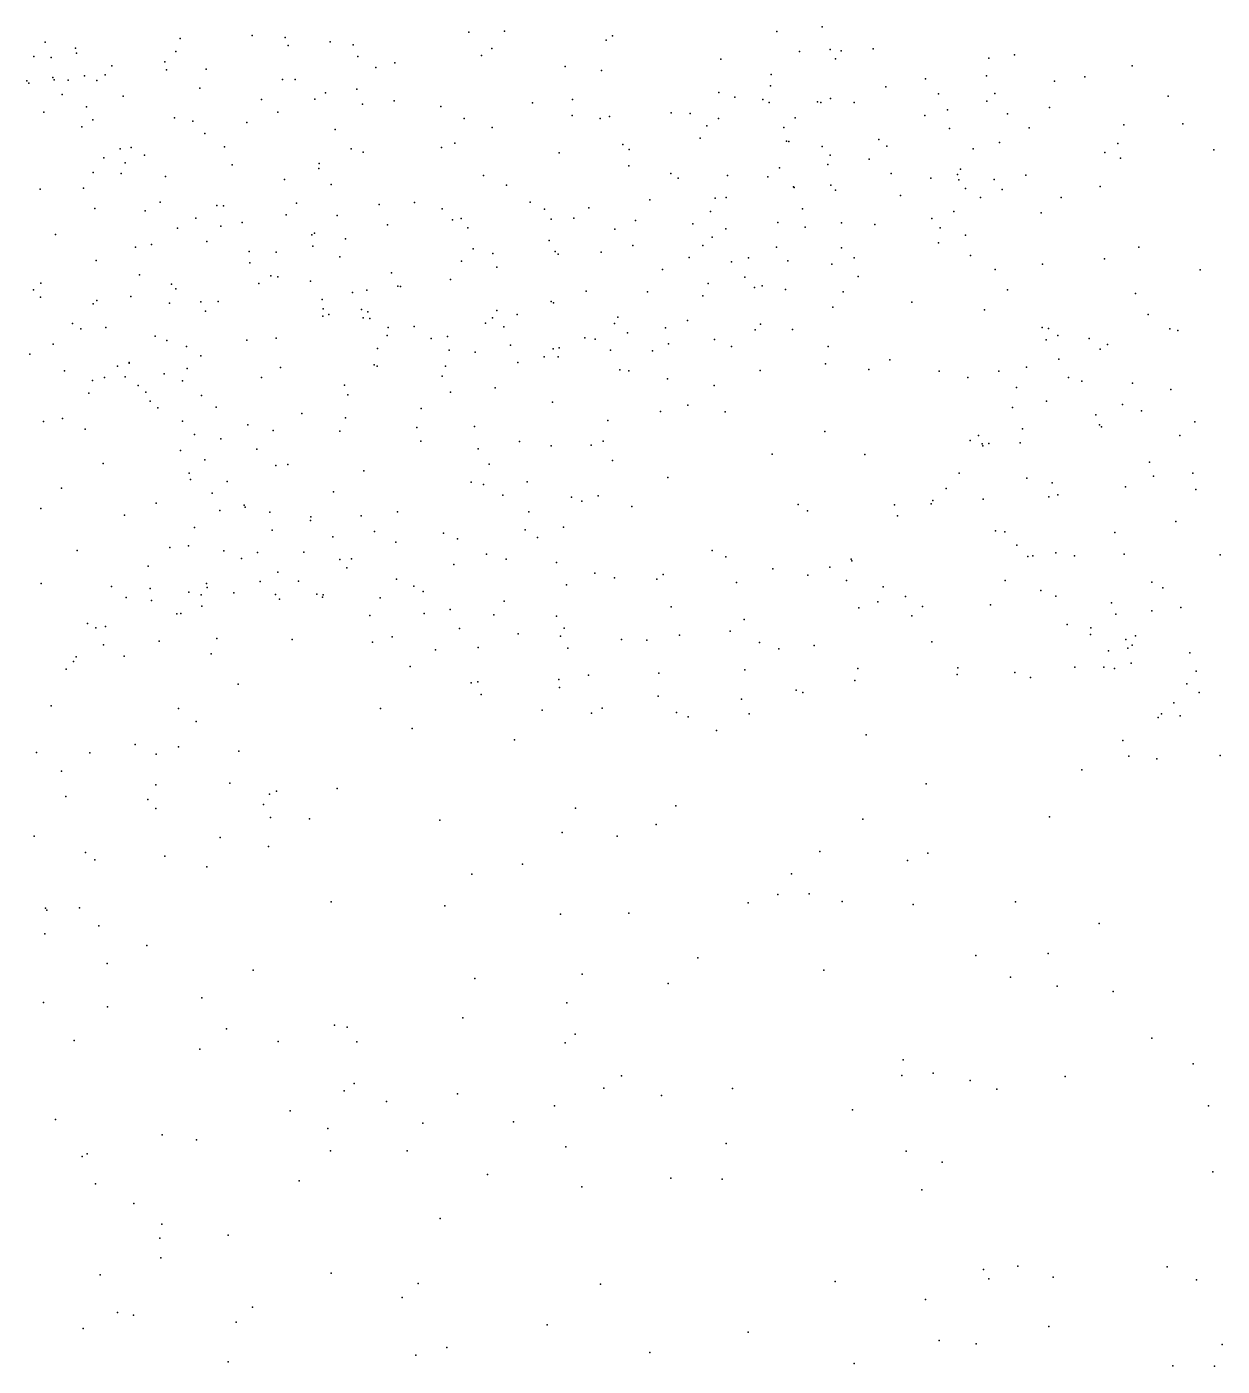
# Model space of a CAD drawing. Header units: metres. Extents: x -23.9 to 23.9, y -28.5 to 28.5.
# Drawn here: x -7.478 to -5.985, y 5.049 to 6.722 of the extents above; entities that cross this region are included whole.
import ezdxf

# ---------------------------------------------------------------- set-up
doc = ezdxf.new("R2010")
doc.units = ezdxf.units.M

msp = doc.modelspace()

# ---------------------------------------------------------------- linework, layer by layer
for p in [(-7.1966, 6.7114, 22.0385), (-7.1555, 6.7086, 18.802), (-6.9258, 6.7154, 23.7126), (-6.8812, 6.7166, -0.4106), (-6.7466, 6.7106, 18.761), (-6.5411, 6.7161, 16.9134), (-6.4845, 6.7221, 23.2316), (-7.4553, 6.703, 24.8002), (-7.4173, 6.6953, 23.7026), (-7.2918, 6.6911, 24.4262), (-7.2866, 6.7074, 21.8992), (-7.1517, 6.6986, 22.1804), (-7.099, 6.7032, 17.0364), (-7.0706, 6.6996, 15.7849), (-6.8974, 6.695, 0.2297), (-6.7546, 6.7055, 23.6238), (-6.5128, 6.6911, 23.3179), (-6.4746, 6.6937, 22.9268), (-6.461, 6.692, 23.0761), (-6.4208, 6.6946, 18.399), (-7.4695, 6.6848, 24.7156), (-7.4475, 6.6839, 16.684), (-7.416, 6.6891, 21.7951), (-7.3057, 6.6785, -0.0478), (-7.0646, 6.6851, 16.9618), (-7.0185, 6.6769, 14.9521), (-6.9102, 6.6864, 22.4176), (-6.611, 6.6817, 22.6396), (-6.468, 6.6819, 16.8404), (-6.2766, 6.6831, 18.2619), (-6.2442, 6.6871, 16.8272), (-7.4454, 6.6588, 16.3207), (-7.406, 6.6609, 24.3106), (-7.38, 6.662, 25.4106), (-7.372, 6.6732, 24.5562), (-7.3037, 6.6684, 23.7385), (-7.2539, 6.6692, 15.9156), (-7.0421, 6.6714, 6.9659), (-6.8058, 6.6723, 15.7601), (-6.7601, 6.6676, 22.5012), (-6.5483, 6.6625, 18.583), (-6.2795, 6.6609, 5.7851), (-6.1565, 6.6595, 15.6134), (-6.0972, 6.6735, 6.161), (-7.4781, 6.6547, 24.9826), (-7.4754, 6.6516, 24.2581), (-7.4439, 6.656, 16.4052), (-7.4262, 6.6553, 18.6064), (-7.3908, 6.6552, 24.4599), (-7.262, 6.6456, 21.9909), (-7.1585, 6.6564, 5.811), (-7.1427, 6.6561, 16.9267), (-7.0659, 6.6443, 23.7425), (-6.5491, 6.6485, 15.8548), (-6.4049, 6.6471, 17.1136), (-6.3556, 6.6573, 18.3209), (-6.1946, 6.6541, 16.6684), (-7.4337, 6.6376, -19.0927), (-7.3576, 6.6356, 7.2939), (-7.185, 6.6312, 22.2769), (-7.1184, 6.6317, 18.7572), (-7.1051, 6.6395, 15.8409), (-7.0588, 6.6255, 22.3828), (-7.0192, 6.6296, 18.7701), (-6.8466, 6.6271, 23.6774), (-6.7965, 6.6314, 18.7296), (-6.6137, 6.64, 16.899), (-6.5938, 6.6344, 23.4513), (-6.5587, 6.6315, 22.7249), (-6.551, 6.6275, 17.05), (-6.4904, 6.6283, 23.2335), (-6.4863, 6.6277, 9.9283), (-6.4741, 6.6327, 22.9933), (-6.4448, 6.6276, 16.77), (-6.3393, 6.6385, 16.646), (-6.2788, 6.6291, 16.9442), (-6.269, 6.6387, 16.4933), (-6.0525, 6.6354, 18.3624), (-7.4568, 6.6156, 18.5361), (-7.4037, 6.6222, 16.7427), (-7.2934, 6.6083, -20.3247), (-7.1646, 6.6156, 17.0371), (-6.9611, 6.6224, 15.8046), (-6.9316, 6.6076, 23.7063), (-6.797, 6.6115, 3.6679), (-6.7618, 6.6074, 17.0177), (-6.7501, 6.6099, 15.8118), (-6.6734, 6.6146, 17.0137), (-6.6493, 6.6137, 15.8367), (-6.614, 6.6074, 18.5936), (-6.5182, 6.6086, 18.4832), (-6.3562, 6.6112, 15.9824), (-6.3282, 6.6182, 17.0468), (-6.2532, 6.6132, 16.7745), (-6.2005, 6.6212, 18.275), (-7.4093, 6.5971, 11.1159), (-7.3956, 6.6061, 16.4981), (-7.2706, 6.6041, 15.9974), (-7.2031, 6.6025, 18.7116), (-7.093, 6.594, -19.7735), (-6.897, 6.5965, 17.0286), (-6.6285, 6.5985, 21.9747), (-6.5324, 6.5962, 16.8249), (-6.3256, 6.595, 16.5414), (-6.2261, 6.5958, 15.7266), (-6.1079, 6.5998, 23.9021), (-6.0341, 6.6011, 25.6613), (-7.2558, 6.5887, 22.0952), (-6.9434, 6.5769, 16.8955), (-6.7334, 6.5751, 22.5333), (-6.637, 6.5829, 23.5023), (-6.529, 6.5794, 15.9231), (-6.5264, 6.579, -15.0857), (-6.4139, 6.5815, 16.0362), (-6.2633, 6.5776, 15.8116), (-6.1154, 6.5764, -22.4847), (-7.382, 6.5584, -0.7219), (-7.3614, 6.5695, 16.1982), (-7.3476, 6.5712, 18.6009), (-7.3309, 6.5617, 16.589), (-7.2312, 6.5721, 23.7358), (-7.0728, 6.5695, 14.5641), (-7.0578, 6.5655, 17.0926), (-6.9602, 6.5715, 17.0912), (-6.8132, 6.5649, 16.8961), (-6.7256, 6.569, 16.8897), (-6.4847, 6.5727, 23.1664), (-6.4745, 6.5616, 23.0658), (-6.4039, 6.5731, 16.6747), (-6.296, 6.5698, 22.2491), (-6.1315, 6.5653, 15.5992), (-6.1118, 6.5579, 18.3456), (-5.9954, 6.5685, 18.3904), (-7.3551, 6.552, 21.9748), (-7.2217, 6.5496, 16.7262), (-7.1135, 6.5452, 15.9166), (-7.113, 6.5512, 3.2046), (-6.7262, 6.5483, 23.5831), (-6.538, 6.5458, 22.7853), (-6.4776, 6.5503, 17.0762), (-6.426, 6.5566, 18.3885), (-6.3116, 6.5444, 18.3062), (-7.395, 6.5402, 18.5205), (-7.3602, 6.5387, 16.3255), (-7.3048, 6.535, 16.1353), (-7.156, 6.5314, 22.3807), (-7.0977, 6.525, 16.7952), (-6.9077, 6.5365, 18.6909), (-6.8787, 6.5242, -14.1499), (-6.6738, 6.5389, 18.5824), (-6.6646, 6.533, 15.8921), (-6.6027, 6.5364, 23.4399), (-6.5523, 6.5346, 26.1565), (-6.4737, 6.5245, 16.688), (-6.3983, 6.5388, 16.1227), (-6.3488, 6.5331, 16.4735), (-6.3156, 6.5376, 16.9818), (-6.3138, 6.531, 8.0348), (-6.2697, 6.5315, 16.3606), (-6.23, 6.5366, 18.2641), (-7.4614, 6.5195, 10.4652), (-7.4074, 6.5207, 23.6794), (-6.6184, 6.5081, 22.5216), (-6.6046, 6.5089, 18.4779), (-6.5205, 6.5223, 23.5356), (-6.5195, 6.5215, 18.4351), (-6.4679, 6.5182, 16.0556), (-6.3867, 6.5116, 17.0969), (-6.3057, 6.5202, 16.899), (-6.2867, 6.5089, 15.9484), (-6.2599, 6.519, 16.7171), (-6.186, 6.5091, 16.4195), (-6.1372, 6.5228, 16.5104), (-7.3933, 6.495, 16.8188), (-7.3303, 6.4924, 22.046), (-7.3114, 6.5029, 16.237), (-7.2406, 6.4988, 17.0026), (-7.2325, 6.4987, 16.0964), (-7.1412, 6.5018, 18.6498), (-7.0378, 6.5002, 18.6634), (-6.9937, 6.5027, 26.1858), (-6.9592, 6.4946, 16.8197), (-6.8493, 6.5031, 22.474), (-6.8316, 6.4943, 16.8331), (-6.776, 6.4958, 15.9028), (-6.6997, 6.506, 16.8259), (-6.6241, 6.4914, 22.6812), (-6.5093, 6.4948, 22.9296), (-6.32, 6.4913, 16.0501), (-7.2668, 6.483, 22.2649), (-7.209, 6.4778, 17.1145), (-7.1539, 6.4872, 23.7209), (-7.0905, 6.4865, -20.4143), (-7.0274, 6.4746, 17.1186), (-6.9462, 6.4811, 23.6809), (-6.9357, 6.4825, 17.0886), (-6.8232, 6.482, 23.6245), (-6.7948, 6.4829, 17.0521), (-6.7176, 6.4801, 22.577), (-6.6462, 6.4759, 16.7534), (-6.5399, 6.4776, 6.1696), (-6.4605, 6.4771, 16.1594), (-6.4187, 6.4752, 16.4524), (-6.3478, 6.4828, 16.186), (-6.2111, 6.4897, 15.7481), (-7.4422, 6.4626, 18.3206), (-7.2899, 6.4707, 16.3841), (-7.2358, 6.4733, 18.5594), (-7.1221, 6.4622, 16.0349), (-7.1186, 6.4644, 25.0077), (-7.0799, 6.4574, -19.9104), (-6.9272, 6.4712, 22.4549), (-6.7435, 6.4692, 18.5385), (-6.6218, 6.4593, 17.0572), (-6.605, 6.4697, -19.4403), (-6.5059, 6.472, 23.0269), (-6.3374, 6.4711, 3.3435), (-6.3054, 6.4617, 16.8381), (-7.3421, 6.4468, 18.4178), (-7.3225, 6.4504, 16.9331), (-7.2534, 6.4538, 16.2863), (-7.2002, 6.4415, 22.3762), (-7.1666, 6.4406, 16.1227), (-7.1206, 6.4482, 16.6753), (-6.9204, 6.4446, 6.47), (-6.8258, 6.4552, -22.074), (-6.8182, 6.4415, 15.9695), (-6.7608, 6.4407, 16.7467), (-6.7212, 6.4488, 15.9793), (-6.6337, 6.4488, 23.4327), (-6.5418, 6.4469, 16.0939), (-6.4606, 6.446, 16.2753), (-6.3391, 6.4521, 16.3005), (-6.0892, 6.4468, 15.6043), (-7.3913, 6.4302, 21.9693), (-7.1996, 6.4274, 16.2114), (-7.0872, 6.4349, 18.5661), (-6.9352, 6.4294, 16.7314), (-6.896, 6.439, 18.5674), (-6.8144, 6.4382, 22.525), (-6.6506, 6.4341, 16.033), (-6.5978, 6.4285, 16.6492), (-6.5767, 6.4335, 23.3253), (-6.5273, 6.4297, 23.1523), (-6.4724, 6.4255, 16.3691), (-6.4445, 6.4335, 11.2198), (-6.2994, 6.4366, 18.282), (-6.2092, 6.4258, 18.2624), (-6.1321, 6.4322, 21.914), (-7.3374, 6.4122, 23.6648), (-7.1732, 6.4111, 16.523), (-7.1646, 6.4098, 18.5103), (-7.0224, 6.4149, 23.6798), (-6.9487, 6.4066, 16.0333), (-6.891, 6.4218, 23.6355), (-6.6839, 6.419, 18.4466), (-6.5813, 6.4096, 22.8128), (-6.4395, 6.4103, 18.3601), (-6.2684, 6.419, 16.1563), (-6.0125, 6.4187, 18.3722), (-7.4698, 6.3935, 21.8662), (-7.4604, 6.402, 17.8506), (-7.2975, 6.4006, 22.2277), (-7.292, 6.3948, 17.0597), (-7.1882, 6.4017, 16.3973), (-7.1237, 6.4044, 23.6883), (-7.0711, 6.3904, 26.6038), (-7.0533, 6.3931, 16.1174), (-7.0145, 6.3982, 18.5286), (-7.0113, 6.3977, 16.6654), (-6.7794, 6.392, 17.0657), (-6.7026, 6.3912, 23.4895), (-6.6268, 6.4016, 16.117), (-6.5691, 6.3967, 16.5426), (-6.5597, 6.3985, 23.2488), (-6.5302, 6.3939, 16.3009), (-6.4584, 6.3911, 17.1053), (-6.2529, 6.3935, 16.0189), (-7.461, 6.3846, 17.933), (-7.395, 6.3762, 18.0564), (-7.3904, 6.3802, 18.1545), (-7.348, 6.3853, 22.0457), (-7.2999, 6.3768, -21.0318), (-7.2605, 6.3785, 22.3417), (-7.239, 6.3789, 18.3654), (-7.109, 6.3815, 17.2072), (-6.8229, 6.379, 16.0639), (-6.8202, 6.3773, 23.5734), (-6.6338, 6.3862, -0.4852), (-6.3727, 6.3784, 17.0873), (-6.0931, 6.3889, 25.3562), (-7.2548, 6.367, 18.2626), (-7.1085, 6.3609, 22.4633), (-7.1077, 6.3698, 16.4436), (-7.1008, 6.3626, 16.3254), (-7.0601, 6.3689, -1.059), (-7.0578, 6.3588, 16.2291), (-7.0519, 6.3663, -17.4714), (-7.0495, 6.3578, 16.5165), (-6.8964, 6.3587, 16.6018), (-6.8909, 6.3677, 22.5196), (-6.8656, 6.3626, 17.0898), (-6.7398, 6.3595, 22.6303), (-6.4712, 6.3721, 24.9371), (-6.282, 6.3687, 16.7458), (-6.0774, 6.3628, 18.3338), (-7.4208, 6.3517, 17.6659), (-7.4107, 6.3447, 23.5931), (-7.3794, 6.3467, 17.0136), (-7.0268, 6.3464, 22.4853), (-6.9942, 6.3478, 18.4404), (-6.9053, 6.352, 16.1496), (-6.8823, 6.3476, 15.1347), (-6.7438, 6.3514, 16.1682), (-6.7278, 6.34, 16.5233), (-6.6804, 6.3461, 16.2239), (-6.6527, 6.3552, 23.387), (-6.5682, 6.3437, 23.0111), (-6.5615, 6.3506, 23.1017), (-6.5216, 6.3442, 15.3368), (-6.2096, 6.3465, 15.9295), (-6.2019, 6.3453, 16.2213), (-6.0505, 6.3448, 22.5093), (-6.0405, 6.343, 15.6374), (-7.445, 6.3256, -13.5277), (-7.3177, 6.3359, 17.1698), (-7.3032, 6.3304, 17.3666), (-7.2787, 6.3229, 22.1899), (-7.2033, 6.3308, 23.6408), (-7.1664, 6.3334, 17.2514), (-7.0281, 6.3364, 16.3972), (-6.9728, 6.3328, 16.2556), (-6.9524, 6.3352, 17.1312), (-6.874, 6.3244, 9.5079), (-6.781, 6.3337, 18.4358), (-6.7683, 6.3322, 23.4962), (-6.6766, 6.3261, 17.082), (-6.619, 6.3316, 22.8426), (-6.5979, 6.3229, 23.2163), (-6.2048, 6.3311, 16.601), (-6.1902, 6.3364, 18.2474), (-6.1511, 6.3329, 16.484), (-6.1281, 6.3253, 16.3626), (-7.4741, 6.3132, 17.611), (-7.2608, 6.3113, 18.063), (-7.0402, 6.3204, 22.4364), (-6.9504, 6.3184, 16.3595), (-6.9182, 6.3156, -0.0125), (-6.832, 6.3098, 16.3746), (-6.8208, 6.3201, 16.274), (-6.8142, 6.31, 8.2197), (-6.8129, 6.321, 22.5984), (-6.749, 6.3182, 16.3629), (-6.6967, 6.3175, 18.3955), (-6.4771, 6.3227, 18.3463), (-6.4, 6.3061, 17.161), (-6.1888, 6.3071, 16.1449), (-6.1372, 6.3196, 15.7886), (-7.431, 6.2924, 17.0542), (-7.3647, 6.2984, 17.8462), (-7.3503, 6.3029, 17.9533), (-7.3501, 6.3022, 17.2457), (-7.2779, 6.2953, -19.3867), (-7.161, 6.2965, 18.2338), (-7.0441, 6.3, 23.6102), (-7.0405, 6.2983, 7.1054), (-6.9549, 6.2984, 22.5419), (-6.8647, 6.303, 23.5474), (-6.7375, 6.2939, 22.6982), (-6.7261, 6.2926, 23.4145), (-6.562, 6.2928, 18.3621), (-6.4803, 6.301, 17.1302), (-6.4261, 6.2943, -14.392), (-6.3386, 6.2921, 17.05), (-6.264, 6.292, 18.2062), (-6.2293, 6.2969, 2.4977), (-7.3961, 6.2804, 17.4206), (-7.381, 6.2841, 21.9192), (-7.3551, 6.2849, 17.7456), (-7.3388, 6.2743, 5.7253), (-7.3067, 6.2889, 17.5074), (-7.2835, 6.28, 22.1065), (-7.1851, 6.2843, 17.3196), (-7.0811, 6.2747, 18.2533), (-6.9594, 6.2857, 23.5765), (-6.6778, 6.2823, 23.3349), (-6.6197, 6.2742, 23.1355), (-6.3027, 6.2841, 16.8567), (-6.1768, 6.2842, 25.673), (-6.1604, 6.2796, 15.9131), (-6.0968, 6.2769, 18.2885), (-7.4004, 6.2646, 17.538), (-7.3292, 6.2658, 17.6138), (-7.2599, 6.2615, 17.4381), (-7.0769, 6.2626, 17.2353), (-6.9489, 6.2657, 14.3873), (-6.8929, 6.2712, 18.3612), (-6.2418, 6.2716, 10.4056), (-6.0492, 6.2691, 15.7199), (-7.324, 6.2545, 21.9834), (-7.3142, 6.2462, 23.5645), (-7.2415, 6.2471, 22.2804), (-7.1344, 6.2392, 18.1777), (-6.9854, 6.2455, 18.2901), (-6.8214, 6.2533, 23.4706), (-6.6867, 6.2418, 22.8376), (-6.6525, 6.2494, 23.224), (-6.6057, 6.2412, 17.1205), (-6.247, 6.2468, 6.0308), (-6.2045, 6.2545, 18.341), (-6.1093, 6.2504, 16.4492), (-6.0856, 6.2427, 15.802), (-7.4572, 6.2292, 17.252), (-7.4334, 6.2329, 21.8257), (-7.2835, 6.2296, 17.9192), (-7.2019, 6.2251, 18.0786), (-7.0802, 6.2339, 22.5584), (-6.919, 6.223, 23.503), (-6.7524, 6.2306, 18.3473), (-6.1427, 6.2375, 16.1194), (-6.1381, 6.225, 16.5339), (-6.1355, 6.2225, 18.2316), (-6.019, 6.2288, 18.2992), (-7.4052, 6.2194, -11.0656), (-7.2686, 6.2128, 17.5425), (-7.2357, 6.2074, 22.3981), (-7.1704, 6.2181, 10.3548), (-7.0872, 6.2172, 23.5513), (-6.9907, 6.2218, 17.1992), (-6.4813, 6.2166, 18.2979), (-6.2892, 6.2117, 18.1776), (-6.2343, 6.2201, 16.678), (-6.0377, 6.2118, 16.3799), (-7.286, 6.1931, 17.7847), (-7.1906, 6.1945, 17.4058), (-6.9858, 6.2045, 22.6068), (-6.9142, 6.1952, 22.6626), (-6.8626, 6.2043, 17.1588), (-6.8233, 6.1987, 22.7233), (-6.7733, 6.1995, 17.1459), (-6.7582, 6.2046, 23.3304), (-6.2996, 6.2053, 17.1206), (-6.2846, 6.2011, 17.2868), (-6.2839, 6.1986, 16.8647), (-6.2766, 6.2016, 22.8877), (-6.2374, 6.2024, 2.0013), (-7.3826, 6.1768, -20.0322), (-7.2555, 6.1814, 23.5069), (-7.1672, 6.1741, 23.5151), (-7.1519, 6.1755, -20.0914), (-6.9005, 6.1758, 18.2752), (-6.7463, 6.1804, -17.7663), (-6.5471, 6.1884, -22.9074), (-6.4314, 6.188, 17.2125), (-6.0758, 6.1784, 16.1447), (-7.2752, 6.1648, 22.0653), (-7.2738, 6.1569, 26.885), (-7.0572, 6.1676, 22.6375), (-6.6773, 6.1594, 17.9689), (-6.3134, 6.1648, 17.6112), (-6.2291, 6.1585, 17.2204), (-6.0706, 6.161, 15.1624), (-6.0215, 6.1648, 11.4508), (-7.4346, 6.1461, 23.5101), (-7.2466, 6.1397, 22.4841), (-7.2278, 6.1543, 22.3207), (-7.095, 6.1415, 25.4447), (-6.9232, 6.1536, 23.4101), (-6.9075, 6.1506, 5.8924), (-6.8529, 6.1539, 9.047), (-6.3298, 6.1455, 21.5308), (-6.1974, 6.1526, 18.1147), (-6.1055, 6.1475, 16.536), (-6.018, 6.1442, 15.9329), (-7.3166, 6.1271, -1.1773), (-7.2064, 6.1245, 23.4357), (-7.2052, 6.1223, 17.9266), (-6.8835, 6.1372, -15.6717), (-6.7977, 6.1345, 10.3449), (-6.7846, 6.1296, 22.962), (-6.7646, 6.1362, 23.1122), (-6.7224, 6.1231, 17.1918), (-6.5146, 6.1255, 17.2216), (-6.3943, 6.1253, 18.1948), (-6.3485, 6.1263, -13.7808), (-6.3464, 6.1304, 17.2179), (-6.2834, 6.1322, 17.3723), (-6.2016, 6.1349, 16.6833), (-6.1903, 6.1376, 3.16), (-7.4605, 6.1205, 8.491), (-7.356, 6.1122, 21.903), (-7.2369, 6.1179, 22.6062), (-7.1746, 6.116, 21.9323), (-7.1239, 6.1056, 22.7125), (-7.1235, 6.1103, 17.4098), (-7.0603, 6.1112, 23.4079), (-7.0149, 6.1165, 22.7194), (-6.851, 6.1165, 22.8479), (-6.503, 6.1176, 18.237), (-6.3905, 6.1113, 17.2902), (-7.2686, 6.0966, 23.3827), (-7.1715, 6.0933, 17.5153), (-7.0438, 6.0916, 17.3487), (-6.9575, 6.0896, 22.8072), (-6.8557, 6.094, 23.2273), (-6.8076, 6.0971, 17.2225), (-6.268, 6.0926, 18.0361), (-6.2565, 6.0914, 16.9944), (-6.1189, 6.0905, 18.1311), (-6.0429, 6.1042, 16.4913), (-7.276, 6.0738, 22.7921), (-7.0958, 6.085, 18.0605), (-7.0173, 6.0784, 23.3369), (-6.9399, 6.0826, 23.2811), (-6.8402, 6.0842, 23.0152), (-6.2416, 6.0746, 16.9084), (-7.4151, 6.0681, 21.8261), (-7.2995, 6.0718, 21.985), (-7.2321, 6.0678, 22.2157), (-7.21, 6.0582, 23.3139), (-7.1899, 6.0654, 17.6856), (-7.1321, 6.0662, 17.9707), (-7.0871, 6.0568, 8.718), (-7.0727, 6.0576, 22.8282), (-6.9037, 6.0635, 23.1451), (-6.8795, 6.0573, 18.1898), (-6.622, 6.0679, 15.1316), (-6.6051, 6.06, 17.2548), (-6.4482, 6.0573, 25.4647), (-6.2277, 6.0606, 17.5252), (-6.2214, 6.0615, 17.1166), (-6.1926, 6.065, 16.7484), (-6.1696, 6.0616, 23.4727), (-6.1073, 6.0634, 19.4719), (-5.9873, 6.0626, 18.1843), (-7.3264, 6.0486, 23.2981), (-7.1646, 6.0412, 17.7916), (-7.0783, 6.0465, -13.6018), (-6.9445, 6.0506, 22.9666), (-6.8163, 6.053, 9.7366), (-6.7684, 6.0396, 18.1975), (-6.5461, 6.0453, -0.2219), (-6.475, 6.0472, 18.1508), (-6.4475, 6.0551, 17.324), (-7.4601, 6.027, 23.4261), (-7.3722, 6.023, -10.6327), (-7.2538, 6.027, 22.4894), (-7.1865, 6.0292, 22.8888), (-7.1389, 6.0297, 17.6141), (-7.0161, 6.0323, 23.19), (-6.9948, 6.0234, 23.0753), (-6.8038, 6.025, 26.4498), (-6.7441, 6.034, -17.2812), (-6.6912, 6.0324, 17.2696), (-6.6832, 6.0381, 18.2042), (-6.5918, 6.0283, 2.607), (-6.5027, 6.0374, 8.2205), (-6.4541, 6.0305, 10.1771), (-6.4085, 6.0225, 18.077), (-6.2559, 6.0305, 17.6155), (-6.0727, 6.0286, 6.6189), (-7.3538, 6.0092, 15.5776), (-7.3238, 6.0206, 22.8993), (-7.3222, 6.0058, 23.1226), (-7.2758, 6.016, -11.3386), (-7.2601, 6.0129, 22.6765), (-7.2528, 6.0217, 23.1762), (-7.2194, 6.0153, 22.9893), (-7.1676, 6.0131, 3.0787), (-7.1623, 6.0072, 9.0864), (-7.1158, 6.0135, 23.0005), (-7.1086, 6.0098, 17.864), (-7.108, 6.0129, 23.1109), (-7.0366, 6.009, 18), (-6.983, 6.0167, 18.0721), (-6.3807, 6.0107, 18.5963), (-6.2116, 6.0182, 17.8434), (-6.1927, 6.0109, 16.8762), (-6.0592, 6.0215, 16.5865), (-7.2908, 5.9888, 22.5846), (-7.2858, 5.9893, 22.0439), (-7.2593, 5.9985, -17.0829), (-6.9819, 5.9892, 17.4389), (-6.9493, 5.9946, 8.0814), (-6.8817, 6.0048, 6.9405), (-6.6734, 5.9979, -11.8006), (-6.4388, 5.9965, 17.4106), (-6.4151, 6.0038, 6.7896), (-6.3591, 5.998, 17.9723), (-6.2742, 6.0003, 17.7343), (-6.123, 6.0026, 17.9847), (-6.1178, 5.9887, 5.112), (-6.0728, 5.9929, 17.4228), (-6.0366, 5.9971, 18.064), (-7.4024, 5.977, 21.8553), (-7.3796, 5.9732, -19.4846), (-7.0496, 5.9869, 17.5457), (-6.8947, 5.9879, 18.0831), (-6.8164, 5.9862, 17.3556), (-6.5821, 5.9819, 18.1081), (-6.3725, 5.9864, 17.5027), (-6.1784, 5.9756, 16.9999), (-7.3917, 5.9715, 22.8702), (-7.2409, 5.9583, 22.3561), (-7.1468, 5.957, 7.2183), (-7.0217, 5.9603, 17.9064), (-6.9377, 5.9706, -12.0248), (-6.8642, 5.9641, 21.5352), (-6.8113, 5.961, -1.1311), (-6.807, 5.9712, 10.7488), (-6.7354, 5.957, 17.3805), (-6.7034, 5.9559, 18.0939), (-6.6627, 5.9622, 2.169), (-6.5996, 5.9675, 14.1193), (-6.1493, 5.9632, 17.7643), (-6.1492, 5.9713, 17.1446), (-6.1051, 5.957, 17.5656), (-6.0934, 5.9617, 17.2563), (-7.3823, 5.9501, 23.0926), (-7.3129, 5.9548, 11.7908), (-7.2476, 5.939, 22.2072), (-7.0464, 5.9534, 17.7751), (-6.9674, 5.9439, 17.5353), (-6.9141, 5.9471, 17.9953), (-6.8024, 5.9461, 18.0591), (-6.5627, 5.953, 4.4805), (-6.5387, 5.9453, 17.4254), (-6.4947, 5.9494, 18.0136), (-6.3476, 5.9542, 17.7702), (-6.127, 5.9429, 14.8898), (-6.1027, 5.9463, 17.872), (-6.0975, 5.9497, 16.7213), (-6.0253, 5.9401, 17.3216), (-7.4199, 5.9293, 23.1928), (-7.4163, 5.9351, 22.765), (-7.3564, 5.9363, 22.6734), (-6.9994, 5.9231, 17.7026), (-6.3151, 5.9216, -18.9152), (-6.1689, 5.9223, 4.6092), (-6.1326, 5.9223, 16.9188), (-6.0986, 5.9273, 6.1108), (-7.4289, 5.9197, 22.9365), (-6.8137, 5.9068, 17.962), (-6.7763, 5.9123, 17.4794), (-6.6885, 5.9148, 18.02), (-6.5811, 5.9189, 17.9953), (-6.4439, 5.9058, 17.7617), (-6.4402, 5.9209, 17.5928), (-6.3159, 5.9134, -12.7618), (-6.244, 5.9157, 5.7267), (-6.2242, 5.9093, 14.3949), (-6.1193, 5.9209, 4.1781), (-6.0173, 5.9175, 17.5701), (-7.2142, 5.9012, 15.8976), (-6.9229, 5.9028, 17.8246), (-6.9146, 5.9041, 17.6093), (-6.9107, 5.8883, 17.7356), (-6.8125, 5.8971, 14.7809), (-6.5169, 5.8936, 17.8772), (-6.5088, 5.8908, 17.6405), (-6.0292, 5.9017, 17.7552), (-6.0137, 5.8908, 17.2448), (-7.4478, 5.8739, 22.8234), (-6.7595, 5.8712, 17.8625), (-6.6896, 5.8863, 17.5301), (-6.5854, 5.8824, 17.5753), (-6.0453, 5.8777, 16.7842), (-7.2886, 5.8708, 22.1197), (-7.2666, 5.8545, 22.296), (-7.0363, 5.8706, 15.578), (-6.8344, 5.8685, 17.7062), (-6.7728, 5.865, 22.7938), (-6.6667, 5.8657, 17.8431), (-6.6518, 5.8604, 17.6878), (-6.5758, 5.8639, 17.7323), (-6.0648, 5.8594, 17.0115), (-6.0609, 5.864, 16.8856), (-6.0376, 5.8615, 17.1365), (-6.9969, 5.8458, 5.6419), (-6.6164, 5.8432, -12.1849), (-6.4296, 5.8379, 11.4805), (-7.3429, 5.8259, 22.0254), (-7.2885, 5.823, 22.3987), (-6.8691, 5.8318, 9.2412), (-6.109, 5.8307, 17.2728), (-7.4661, 5.8159, 22.7515), (-7.3992, 5.8153, 22.6626), (-7.3166, 5.8137, 22.5014), (-7.2132, 5.8174, 5.3343), (-6.1017, 5.8113, 19.715), (-6.0664, 5.8081, 18.6841), (-5.9875, 5.8121, 16.8904), (-7.4347, 5.7923, -21.1681), (-6.1601, 5.794, 16.9232), (-7.317, 5.7756, 3.3151), (-7.2243, 5.7775, -15.568), (-6.3545, 5.7767, -17.6717), (-7.4295, 5.761, 21.9412), (-7.3269, 5.7572, 22.1588), (-7.1748, 5.7639, 4.467), (-7.1662, 5.7676, 0.1388), (-7.0905, 5.7708, -18.8618), (-7.3167, 5.7459, 22.3195), (-7.1823, 5.7509, 21.9609), (-6.7928, 5.7462, 18.431), (-6.6675, 5.7492, -0.0797), (-7.1738, 5.7345, -20.3667), (-7.125, 5.7331, 7.6301), (-6.962, 5.7314, 2.9757), (-6.6919, 5.7259, -23.0181), (-6.4336, 5.7325, 4.1793), (-6.2007, 5.7355, 21.4335), (-7.4687, 5.7112, 22.6623), (-7.2366, 5.7097, 14.573), (-6.8094, 5.7158, 5.1314), (-6.7408, 5.7113, 17.5707), (-7.4049, 5.6911, 22.0761), (-7.176, 5.6986, -23.0841), (-6.4875, 5.6923, 8.0914), (-6.3525, 5.6899, 8.8155), (-7.3932, 5.6819, 22.4838), (-7.3056, 5.6864, -1.1593), (-7.2531, 5.6732, 9.3808), (-6.859, 5.6765, -16.7054), (-6.3779, 5.6808, 14.8835), (-6.9222, 5.6638, 7.9196), (-6.523, 5.6645, -0.4902), (-6.5399, 5.6384, -15.2436), (-6.501, 5.6393, 7.0143), (-7.4546, 5.6213, 22.5162), (-7.4123, 5.622, 22.2425), (-7.0979, 5.6295, 22.4307), (-6.9561, 5.6244, 8.2987), (-6.577, 5.628, 2.9676), (-6.4598, 5.6299, 17.1142), (-6.371, 5.6258, -11.4), (-6.2432, 5.6295, 13.9573), (-7.4529, 5.6191, 22.0957), (-6.8116, 5.6138, 21.6019), (-6.7261, 5.6153, -0.9684), (-7.4556, 5.5893, 22.4322), (-7.388, 5.5993, -16.6927), (-6.1385, 5.6022, 19.3224), (-7.3281, 5.5749, 14.2533), (-6.6399, 5.5592, 13.7411), (-6.2925, 5.5624, -20.1933), (-6.2021, 5.5646, -16.8664), (-7.3778, 5.5522, 8.0745), (-7.1952, 5.544, 3.8429), (-6.7843, 5.539, 8.6256), (-6.4824, 5.5438, 21.5239), (-6.9183, 5.5334, 18.1096), (-6.6771, 5.5274, -12.4349), (-6.2492, 5.5352, 11.6912), (-6.1909, 5.5242, -11.763), (-7.4574, 5.5036, -20.1497), (-7.2596, 5.5093, -10.5793), (-6.8037, 5.5033, 7.2851), (-6.1213, 5.5173, 1.6802), (-7.3771, 5.4981, -20.5006), (-7.2286, 5.4708, 10.7084), (-7.0937, 5.4755, 16.1684), (-7.0779, 5.4728, 26.5972), (-6.9336, 5.4845, 26.2606), (-7.4189, 5.4563, 19.616), (-7.164, 5.4551, -12.4016), (-7.066, 5.4546, 13.8193), (-6.8058, 5.4531, 15.7873), (-6.7932, 5.4642, 4.0702), (-6.073, 5.4591, 9.0867), (-7.262, 5.4453, 14.8928), (-6.3833, 5.432, 3.9258), (-6.0211, 5.4272, 19.6322), (-6.7351, 5.4119, 10.2945), (-6.3852, 5.4126, 18.6774), (-6.3461, 5.4153, -12.348), (-6.2996, 5.4063, 3.3994), (-6.1811, 5.4113, 12.2105), (-7.0818, 5.3932, -13.6746), (-7.0693, 5.4023, 13.2925), (-6.9402, 5.3894, -20.0131), (-6.7575, 5.3967, -0.3763), (-6.6852, 5.3874, -20.7525), (-6.5964, 5.3962, -18.2573), (-6.2664, 5.3954, -15.8794), (-7.0287, 5.3799, 1.9713), (-6.8188, 5.3746, 8.9799), (-6.4469, 5.3696, -12.7953), (-6.002, 5.3747, 2.9912), (-7.4424, 5.3577, 16.2942), (-7.1491, 5.3683, 26.0233), (-6.9835, 5.3531, 19.1078), (-6.87, 5.3546, 21.9707), (-7.309, 5.3382, 13.5889), (-7.1019, 5.3462, -0.1846), (-7.2662, 5.3322, 1.3911), (-6.8047, 5.3233, -15.7741), (-6.6047, 5.3275, 11.746), (-7.4088, 5.3112, 26.5462), (-7.4027, 5.3146, 2.4921), (-7.0986, 5.3184, 11.1905), (-7.003, 5.3182, 3.6308), (-6.3795, 5.3181, 1.8161), (-6.3349, 5.3042, -13.0254), (-6.9027, 5.289, -15.1632), (-5.9968, 5.2921, -13.0062), (-7.3924, 5.2773, 11.5956), (-7.1379, 5.2811, -18.2938), (-6.785, 5.2733, 17.8257), (-6.6738, 5.2844, 2.264), (-6.6095, 5.2828, 17.0258), (-6.3603, 5.2697, 22.1714), (-7.3444, 5.2525, 14.606), (-7.3095, 5.2267, 12.8752), (-6.9619, 5.2338, 19.5681), (-7.312, 5.2092, 8.1336), (-7.2267, 5.2131, -19.5471), (-7.3108, 5.1846, -10.7652), (-6.283, 5.1702, 2.8357), (-6.2403, 5.1744, -11.5028), (-6.0536, 5.1733, -16.4014), (-7.3865, 5.1636, -20.9533), (-7.0978, 5.1656, -23.0617), (-6.9894, 5.1526, 1.6325), (-6.4683, 5.1551, 16.6857), (-6.2766, 5.1586, 11.1658), (-6.1961, 5.1606, -13.466), (-6.0169, 5.1574, 12.421), (-7.0092, 5.1354, -16.6815), (-6.7616, 5.1519, -11.1375), (-7.196, 5.1232, 15.0013), (-6.3555, 5.1328, -18.7081), (-7.3649, 5.1163, 9.3269), (-7.345, 5.1132, -12.2245), (-7.2165, 5.1042, 16.2064), (-7.4078, 5.0963, -11.2738), (-6.8281, 5.1012, 8.4689), (-6.5772, 5.0919, 13.2949), (-6.2015, 5.0989, 15.8186), (-6.9535, 5.0729, 12.7677), (-6.3386, 5.0815, 10.7207), (-6.2923, 5.0773, 14.8795), (-5.9849, 5.0764, 9.153), (-7.2264, 5.0549, -0.6471), (-6.9923, 5.0632, -12.4283), (-6.6999, 5.0664, 15.026), (-6.4447, 5.0528, 8.5554), (-6.0466, 5.0497, -12.1399), (-5.9946, 5.0494, 2.0092)]:
    msp.add_point(p)

doc.saveas('drawing.dxf')
